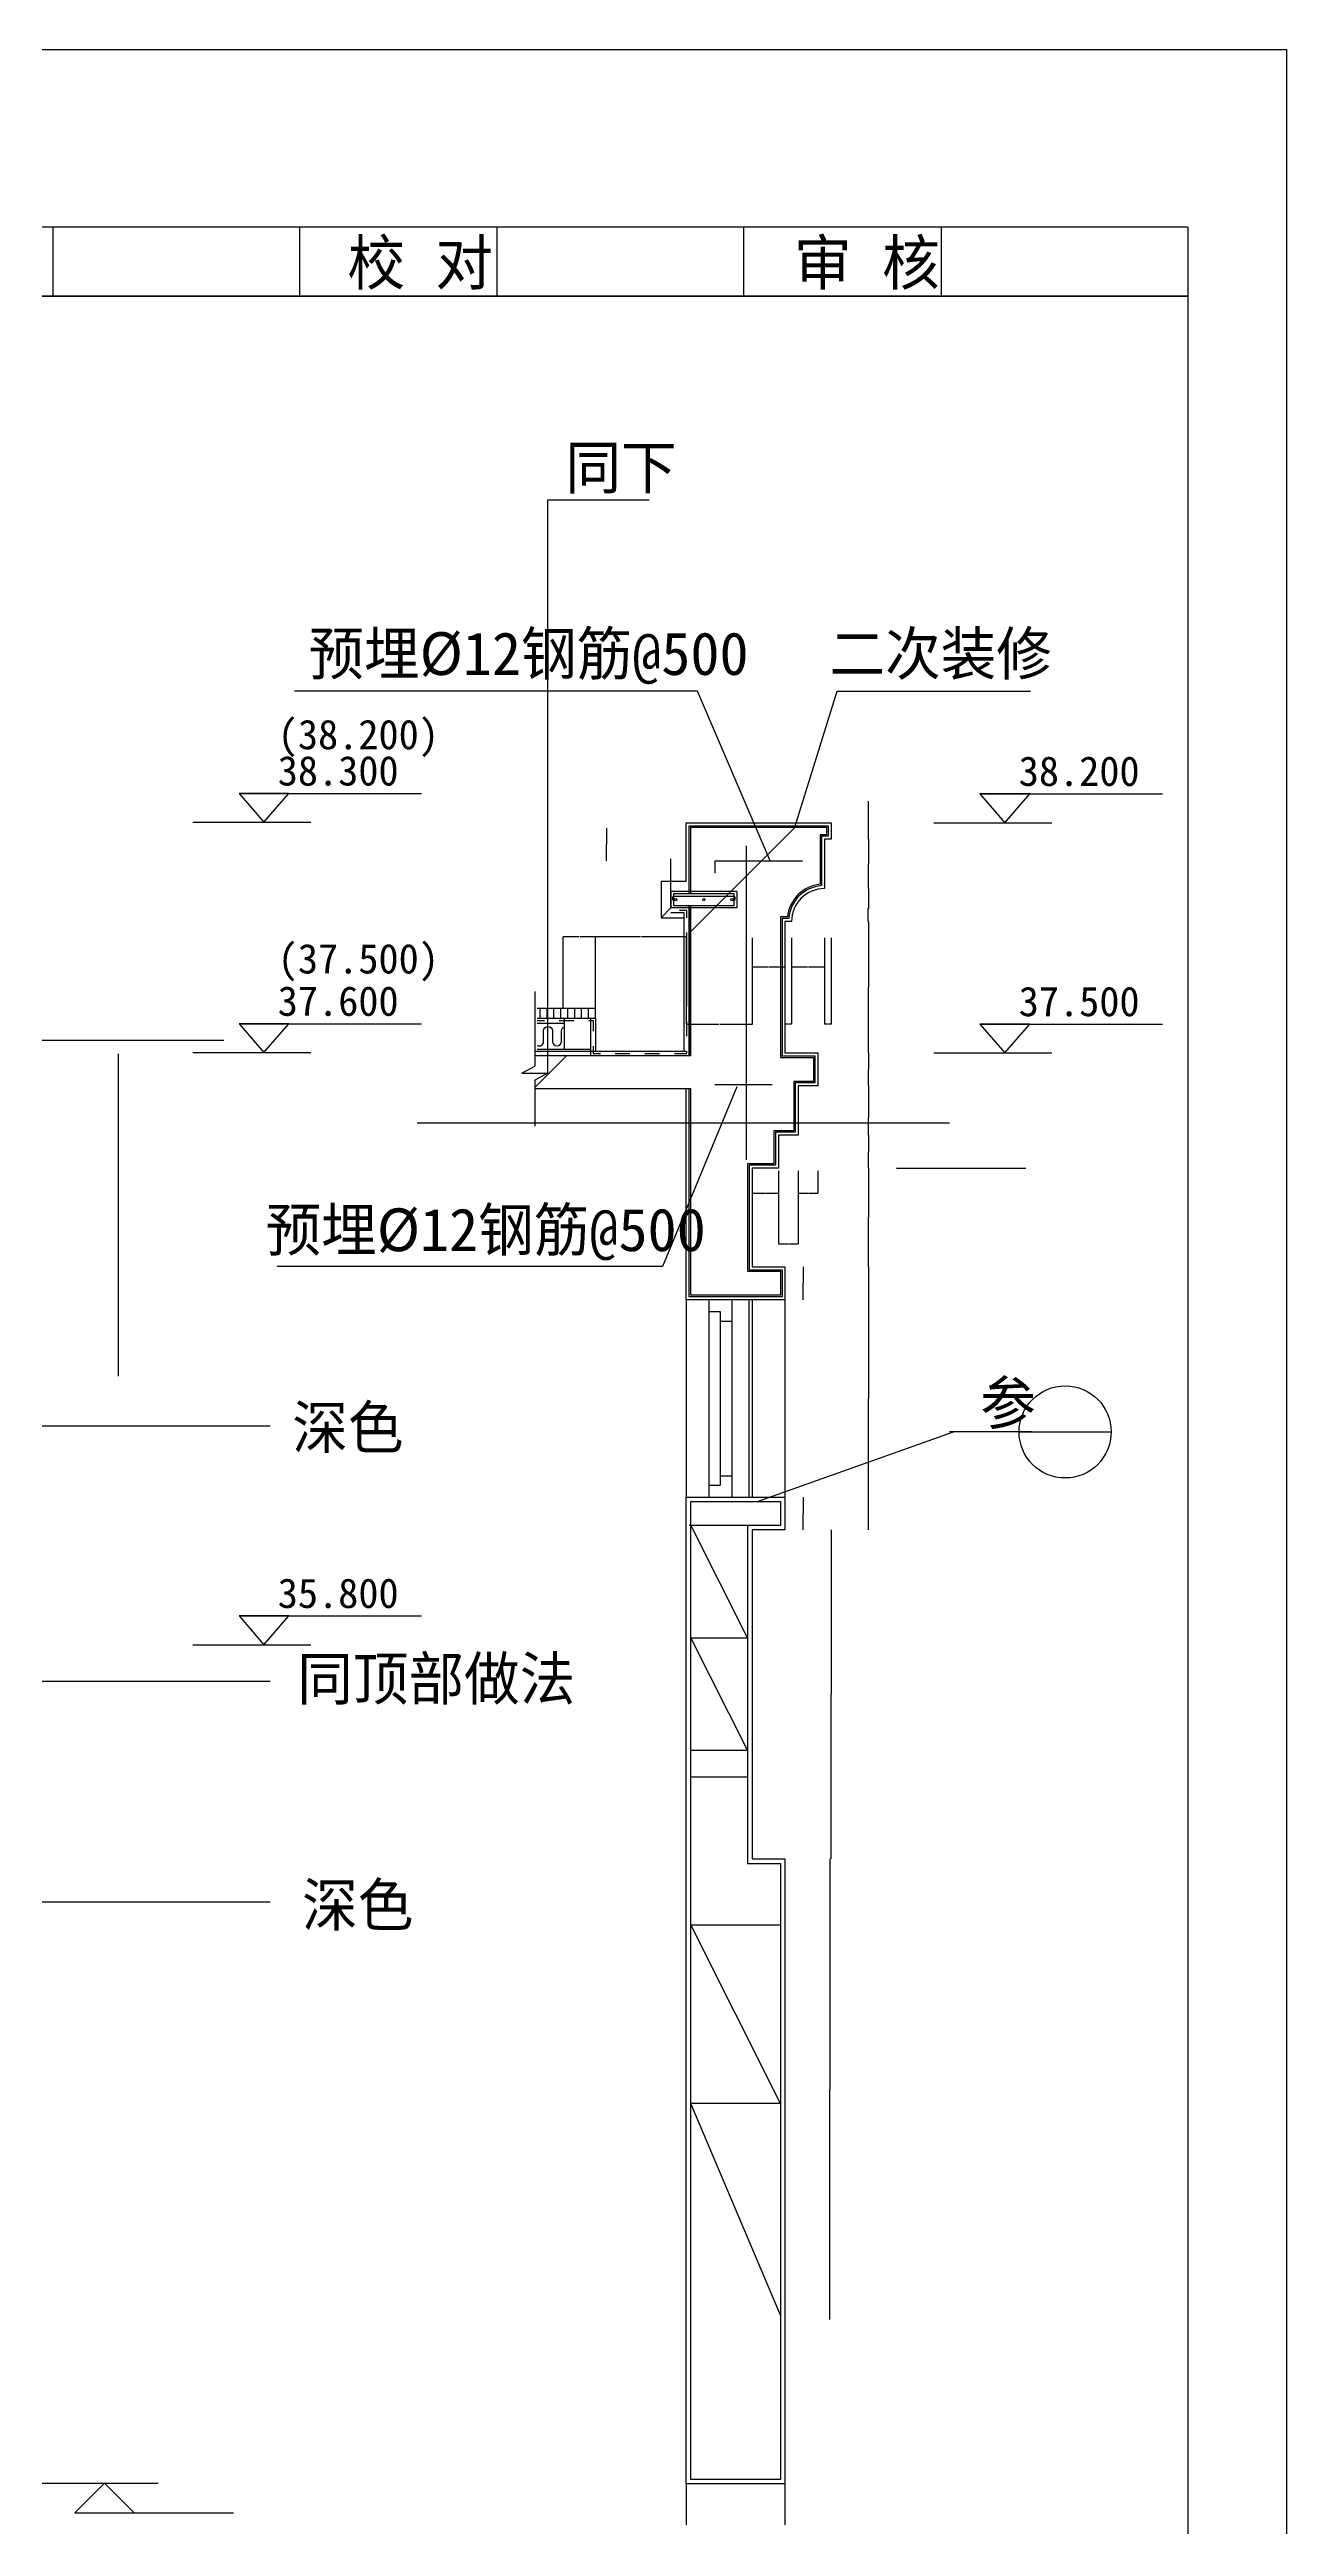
# Model space of a CAD drawing. Header units: metres. Extents: x -2 to 48064, y 0 to 84902.
# Drawn here: x 36943 to 40702, y 68168 to 75698 of the extents above; entities that cross this region are included whole.
import ezdxf

# ---------------------------------------------------------------- set-up
doc = ezdxf.new("R2010")
doc.units = ezdxf.units.M
for name, color, linetype in [('BHATCH', 15, 'Continuous'), ('DIM', 3, 'Continuous'), ('MC', 6, 'Continuous'), ('PL', 4, 'Continuous'), ('PUB_DIM', 3, 'Continuous'), ('PUB_HATCH', 7, 'Continuous'), ('PUB_WALL', 255, 'Continuous'), ('S_SURFACE', 43, 'Continuous'), ('SURFACE', 43, 'Continuous'), ('TK', 143, 'Continuous'), ('WALL', 2, 'Continuous'), ('ZX', 1, 'Continuous')]:
    doc.layers.add(name, color=color, linetype=linetype)
doc.dimstyles.get("Standard").update_dxf_attribs({"dimtxt": 2.5, "dimasz": 2.5, "dimexe": 1.25, "dimexo": 0.625, "dimtad": 1, "dimcen": 2.5, "dimazin": 3, "dimtfac": 1, "dimtmove": 0, "dimatfit": 3})
pattern_1 = [(45, (0, 0), (-898.026, 898.026), [])]

# ---------------------------------------------------------------- blocks, each defined once
blk = doc.blocks.new('BG')
at = {"layer": 'DIM'}
blk.add_line((-252, 292.48), (1596, 292.48), dxfattribs=at)
blk.add_lwpolyline([(252, 292.48), (-252, 292.48), (0, 0)], close=True, dxfattribs=at)
blk = doc.blocks.new('_INDEX')
blk.add_line((-0.5, 0), (0.5, 0))
blk.add_circle((0, 0), 0.5)
blk = doc.blocks.new('*D1')
for p, q in [((39431.43, 73413.25), (39431.18, 73413.25)), ((39431.68, 73347.6), (39431.68, 73413.25)), ((39431.68, 73297.6), (39431.68, 73413.25)), ((39431.68, 73413.25), (39431.68, 73413.25)), ((39431.93, 73413.25), (39432.18, 73413.25))]:
    blk.add_line(p, q)
at = {"layer": 'Defpoints'}
for p in [(39431.68, 73413.25), (39431.68, 73347.6), (39431.68, 73297.6)]:
    blk.add_point(p, dxfattribs=at)
at = {"layer": 'DIM', "insert": (39431.68, 73414.375), "char_height": 1, "attachment_point": 5}
blk.add_mtext('0', dxfattribs=at)
blk = doc.blocks.new('*D2')
for p, q in [((39431.68, 73297.6), (39431.68, 73222.6)), ((39431.43, 73222.6), (39431.18, 73222.6)), ((39431.68, 73222.6), (39432.03, 73222.6)), ((39432.03, 73147.6), (39432.03, 73222.6)), ((39432.28, 73222.6), (39432.53, 73222.6))]:
    blk.add_line(p, q)
at = {"layer": 'Defpoints'}
for p in [(39431.68, 73297.6), (39431.68, 73222.6), (39432.03, 73147.6)]:
    blk.add_point(p, dxfattribs=at)
at = {"layer": 'DIM', "insert": (39431.855, 73223.725), "char_height": 1, "attachment_point": 5}
blk.add_mtext('0,35', dxfattribs=at)
blk = doc.blocks.new('*D3')
for p, q in [((39432.03, 73147.6), (39432.03, 73087.46)), ((39431.1, 73087.46), (39430.85, 73087.46)), ((39431.35, 73047.6), (39431.35, 73087.46)), ((39432.03, 73087.46), (39431.35, 73087.46)), ((39432.28, 73087.46), (39432.53, 73087.46))]:
    blk.add_line(p, q)
at = {"layer": 'Defpoints'}
for p in [(39432.03, 73147.6), (39431.35, 73047.6), (39432.03, 73087.46)]:
    blk.add_point(p, dxfattribs=at)
at = {"layer": 'DIM', "insert": (39431.69, 73086.335), "char_height": 1, "attachment_point": 5}
blk.add_mtext('0,68', dxfattribs=at)
blk = doc.blocks.new('*D4')
for p, q in [((39431.68, 73047.6), (39431.68, 72847.6)), ((39431.43, 72847.6), (39431.18, 72847.6)), ((39431.68, 72647.6), (39431.68, 72847.6)), ((39431.68, 72847.6), (39431.68, 72847.6)), ((39431.93, 72847.6), (39432.18, 72847.6))]:
    blk.add_line(p, q)
at = {"layer": 'Defpoints'}
for p in [(39431.68, 73047.6), (39431.68, 72847.6), (39431.68, 72647.6)]:
    blk.add_point(p, dxfattribs=at)
at = {"layer": 'DIM', "insert": (39431.68, 72848.725), "char_height": 1, "attachment_point": 5}
blk.add_mtext('0', dxfattribs=at)
blk = doc.blocks.new('*D5')
for p, q in [((39431.43, 72597.6), (39431.18, 72597.6)), ((39431.68, 72647.6), (39431.68, 72597.6)), ((39431.68, 72547.6), (39431.68, 72597.6)), ((39431.68, 72597.6), (39431.68, 72597.6)), ((39431.93, 72597.6), (39432.18, 72597.6))]:
    blk.add_line(p, q)
at = {"layer": 'Defpoints'}
for p in [(39431.68, 72647.6), (39431.68, 72597.6), (39431.68, 72547.6)]:
    blk.add_point(p, dxfattribs=at)
at = {"layer": 'DIM', "insert": (39431.68, 72598.725), "char_height": 1, "attachment_point": 5}
blk.add_mtext('0', dxfattribs=at)
blk = doc.blocks.new('*D6')
for p, q in [((39431.68, 72547.6), (39431.68, 72450.14)), ((39431.43, 72450.14), (39431.18, 72450.14)), ((39431.68, 72397.6), (39431.68, 72450.14)), ((39431.68, 72450.14), (39431.68, 72450.14)), ((39431.93, 72450.14), (39432.18, 72450.14))]:
    blk.add_line(p, q)
at = {"layer": 'Defpoints'}
for p in [(39431.68, 72547.6), (39431.68, 72450.14), (39431.68, 72397.6)]:
    blk.add_point(p, dxfattribs=at)
at = {"layer": 'DIM', "insert": (39431.68, 72451.265), "char_height": 1, "attachment_point": 5}
blk.add_mtext('0', dxfattribs=at)
blk = doc.blocks.new('*D7')
for p, q in [((39431.68, 72397.6), (39431.68, 72347.6)), ((39431.43, 72347.6), (39431.18, 72347.6)), ((39431.68, 72297.6), (39431.68, 72347.6)), ((39431.68, 72347.6), (39431.68, 72347.6)), ((39431.93, 72347.6), (39432.18, 72347.6))]:
    blk.add_line(p, q)
at = {"layer": 'Defpoints'}
for p in [(39431.68, 72397.6), (39431.68, 72347.6), (39431.68, 72297.6)]:
    blk.add_point(p, dxfattribs=at)
at = {"layer": 'DIM', "insert": (39431.68, 72348.725), "char_height": 1, "attachment_point": 5}
blk.add_mtext('0', dxfattribs=at)
blk = doc.blocks.new('*D8')
for p, q in [((39298.12, 72997.68), (39298.12, 72735.3)), ((39318.12, 72997.68), (39318.12, 72735.3)), ((39307.12, 72735.3), (39297.87, 72735.3)), ((39318.37, 72735.3), (39309.12, 72735.3))]:
    blk.add_line(p, q)
at = {"layer": 'Defpoints'}
for p in [(39298.12, 72997.68), (39318.12, 72997.68), (39318.12, 72735.3)]:
    blk.add_point(p, dxfattribs=at)
at = {"layer": 'DIM', "insert": (39308.12, 72735.3), "char_height": 1, "attachment_point": 5}
blk.add_mtext('20', dxfattribs=at)
blk = doc.blocks.new('*D9')
for p, q in [((39198.12, 72997.68), (39198.12, 72908.89)), ((39298.12, 72997.68), (39298.12, 72908.89)), ((39246.62, 72908.89), (39197.87, 72908.89)), ((39298.37, 72908.89), (39249.62, 72908.89))]:
    blk.add_line(p, q)
at = {"layer": 'Defpoints'}
for p in [(39198.12, 72997.68), (39298.12, 72997.68), (39298.12, 72908.89)]:
    blk.add_point(p, dxfattribs=at)
at = {"layer": 'DIM', "insert": (39248.12, 72908.89), "char_height": 1, "attachment_point": 5}
blk.add_mtext('100', dxfattribs=at)
blk = doc.blocks.new('*D10')
for p, q in [((39178.12, 72997.68), (39178.12, 72735.3)), ((39198.12, 72997.68), (39198.12, 72735.3)), ((39187.12, 72735.3), (39177.87, 72735.3)), ((39198.37, 72735.3), (39189.12, 72735.3))]:
    blk.add_line(p, q)
at = {"layer": 'Defpoints'}
for p in [(39178.12, 72997.68), (39198.12, 72997.68), (39198.12, 72735.3)]:
    blk.add_point(p, dxfattribs=at)
at = {"layer": 'DIM', "insert": (39188.12, 72735.3), "char_height": 1, "attachment_point": 5}
blk.add_mtext('20', dxfattribs=at)
blk = doc.blocks.new('*D11')
for p, q in [((39078.12, 72997.68), (39078.12, 72908.89)), ((39178.12, 72997.68), (39178.12, 72908.89)), ((39126.62, 72908.89), (39077.87, 72908.89)), ((39178.37, 72908.89), (39129.62, 72908.89))]:
    blk.add_line(p, q)
at = {"layer": 'Defpoints'}
for p in [(39078.12, 72997.68), (39178.12, 72997.68), (39178.12, 72908.89)]:
    blk.add_point(p, dxfattribs=at)
at = {"layer": 'DIM', "insert": (39128.12, 72908.89), "char_height": 1, "attachment_point": 5}
blk.add_mtext('100', dxfattribs=at)
blk = doc.blocks.new('*D12')
for p, q in [((38878.12, 73001.44), (38878.12, 72734.22)), ((39078.12, 72997.68), (39078.12, 72734.22)), ((38976.62, 72734.22), (38877.87, 72734.22)), ((39078.37, 72734.22), (38979.62, 72734.22))]:
    blk.add_line(p, q)
at = {"layer": 'Defpoints'}
for p in [(38878.12, 73001.44), (39078.12, 72997.68), (39078.12, 72734.22)]:
    blk.add_point(p, dxfattribs=at)
at = {"layer": 'DIM', "insert": (38978.12, 72734.22), "char_height": 1, "attachment_point": 5}
blk.add_mtext('200', dxfattribs=at)
blk = doc.blocks.new('*D13')
for p, q in [((39078.12, 72289.52), (39078.12, 72221.08)), ((39158.12, 72289.52), (39158.12, 72221.08)), ((39078.37, 72221.08), (39117.12, 72221.08)), ((39119.12, 72221.08), (39157.87, 72221.08))]:
    blk.add_line(p, q)
at = {"layer": 'Defpoints'}
for p in [(39078.12, 72289.52), (39158.12, 72289.52), (39078.12, 72221.08)]:
    blk.add_point(p, dxfattribs=at)
at = {"layer": 'DIM', "insert": (39118.12, 72221.08), "char_height": 1, "attachment_point": 5}
blk.add_mtext('80', dxfattribs=at)
blk = doc.blocks.new('*D14')
for p, q in [((39158.12, 72289.52), (39158.12, 72067.7)), ((39218.12, 72289.52), (39218.12, 72067.7)), ((39158.37, 72067.7), (39187.12, 72067.7)), ((39189.12, 72067.7), (39217.87, 72067.7))]:
    blk.add_line(p, q)
at = {"layer": 'Defpoints'}
for p in [(39158.12, 72289.52), (39218.12, 72289.52), (39158.12, 72067.7)]:
    blk.add_point(p, dxfattribs=at)
at = {"layer": 'DIM', "insert": (39188.12, 72067.7), "char_height": 1, "attachment_point": 5}
blk.add_mtext('60', dxfattribs=at)
blk = doc.blocks.new('*D15')
for p, q in [((39218.12, 72289.52), (39218.12, 72221.08)), ((39278.12, 72289.52), (39278.12, 72221.08)), ((39218.37, 72221.08), (39247.12, 72221.08)), ((39249.12, 72221.08), (39277.87, 72221.08))]:
    blk.add_line(p, q)
at = {"layer": 'Defpoints'}
for p in [(39218.12, 72289.52), (39278.12, 72289.52), (39218.12, 72221.08)]:
    blk.add_point(p, dxfattribs=at)
at = {"layer": 'DIM', "insert": (39248.12, 72221.08), "char_height": 1, "attachment_point": 5}
blk.add_mtext('60', dxfattribs=at)
blk = doc.blocks.new('*D16')
for p, q in [((39431.68, 72297.6), (39431.68, 72147.6)), ((39431.43, 72147.6), (39431.18, 72147.6)), ((39431.68, 71997.6), (39431.68, 72147.6)), ((39431.68, 72147.6), (39431.68, 72147.6)), ((39431.93, 72147.6), (39432.18, 72147.6))]:
    blk.add_line(p, q)
at = {"layer": 'Defpoints'}
for p in [(39431.68, 72297.6), (39431.68, 72147.6), (39431.68, 71997.6)]:
    blk.add_point(p, dxfattribs=at)
at = {"layer": 'DIM', "insert": (39431.68, 72148.725), "char_height": 1, "attachment_point": 5}
blk.add_mtext('0', dxfattribs=at)
blk = doc.blocks.new('*D17')
for p, q in [((39233.23, 71997.6), (39233.23, 71947.6)), ((39232.98, 71947.6), (39232.73, 71947.6)), ((39233.23, 71897.6), (39233.23, 71947.6)), ((39233.23, 71947.6), (39233.23, 71947.6)), ((39233.48, 71947.6), (39233.73, 71947.6))]:
    blk.add_line(p, q)
at = {"layer": 'Defpoints'}
for p in [(39233.23, 71997.6), (39233.23, 71947.6), (39233.23, 71897.6)]:
    blk.add_point(p, dxfattribs=at)
at = {"layer": 'DIM', "insert": (39233.23, 71948.725), "char_height": 1, "attachment_point": 5}
blk.add_mtext('0', dxfattribs=at)
blk = doc.blocks.new('*D18')
for p, q in [((39431.68, 71997.6), (39431.68, 71597.6)), ((39431.43, 71597.6), (39431.18, 71597.6)), ((39431.68, 71197.6), (39431.68, 71597.6)), ((39431.68, 71597.6), (39431.68, 71597.6)), ((39431.93, 71597.6), (39432.18, 71597.6))]:
    blk.add_line(p, q)
at = {"layer": 'Defpoints'}
for p in [(39431.68, 71997.6), (39431.68, 71597.6), (39431.68, 71197.6)]:
    blk.add_point(p, dxfattribs=at)
at = {"layer": 'DIM', "insert": (39431.68, 71598.725), "char_height": 1, "attachment_point": 5}
blk.add_mtext('0', dxfattribs=at)
blk = doc.blocks.new('*D19')
for p, q in [((39232.98, 71247.6), (39232.73, 71247.6)), ((39233.23, 71297.6), (39233.23, 71247.6)), ((39233.23, 71197.6), (39233.23, 71247.6)), ((39233.23, 71247.6), (39233.23, 71247.6)), ((39233.48, 71247.6), (39233.73, 71247.6))]:
    blk.add_line(p, q)
at = {"layer": 'Defpoints'}
for p in [(39233.23, 71297.6), (39233.23, 71247.6), (39233.23, 71197.6)]:
    blk.add_point(p, dxfattribs=at)
at = {"layer": 'DIM', "insert": (39233.23, 71248.725), "char_height": 1, "attachment_point": 5}
blk.add_mtext('0', dxfattribs=at)
blk = doc.blocks.new('*D20')
for p, q in [((39318.12, 71197.6), (39318.12, 70697.6)), ((39317.87, 70697.6), (39317.62, 70697.6)), ((39318.12, 70197.6), (39318.12, 70697.6)), ((39318.12, 70697.6), (39318.12, 70697.6)), ((39318.37, 70697.6), (39318.62, 70697.6))]:
    blk.add_line(p, q)
at = {"layer": 'Defpoints'}
for p in [(39318.12, 71197.6), (39318.12, 70697.6), (39318.12, 70197.6)]:
    blk.add_point(p, dxfattribs=at)
at = {"layer": 'DIM', "insert": (39318.12, 70698.725), "char_height": 1, "attachment_point": 5}
blk.add_mtext('0', dxfattribs=at)
blk = doc.blocks.new('*D32')
for p, q in [((39314.56, 70197.6), (39314.56, 69497.6)), ((39314.31, 69497.6), (39314.06, 69497.6)), ((39314.56, 68797.6), (39314.56, 69497.6)), ((39314.56, 69497.6), (39314.56, 69497.6)), ((39314.81, 69497.6), (39315.06, 69497.6))]:
    blk.add_line(p, q)
at = {"layer": 'Defpoints'}
for p in [(39314.56, 70197.6), (39314.56, 69497.6), (39314.56, 68797.6)]:
    blk.add_point(p, dxfattribs=at)
at = {"layer": 'DIM', "insert": (39314.56, 69498.725), "char_height": 1, "attachment_point": 5}
blk.add_mtext('0', dxfattribs=at)
blk = doc.blocks.new('*D160')
for p, q in [((38635.26, 73281.27), (38635.01, 73281.27)), ((38635.51, 73331.04), (38635.51, 73281.27)), ((38635.51, 73231.51), (38635.51, 73281.27)), ((38635.51, 73281.27), (38635.51, 73281.27)), ((38635.76, 73281.27), (38636.01, 73281.27))]:
    blk.add_line(p, q)
at = {"layer": 'Defpoints'}
for p in [(38635.51, 73331.04), (38635.51, 73281.27), (38635.51, 73231.51)]:
    blk.add_point(p, dxfattribs=at)
at = {"layer": 'DIM', "insert": (38635.51, 73282.395), "char_height": 1, "attachment_point": 5}
blk.add_mtext('0', dxfattribs=at)
blk = doc.blocks.new('*D180')
for p, q in [((38831.2, 73238.17), (38830.95, 73238.17)), ((38831.45, 73138.6), (38831.45, 73238.17)), ((38831.45, 73088.6), (38831.45, 73238.17)), ((38831.45, 73238.17), (38831.45, 73238.17)), ((38831.7, 73238.17), (38831.95, 73238.17))]:
    blk.add_line(p, q)
at = {"layer": 'Defpoints'}
for p in [(38831.45, 73238.17), (38831.45, 73138.6), (38831.45, 73088.6)]:
    blk.add_point(p, dxfattribs=at)
at = {"layer": 'PUB_DIM', "insert": (38831.45, 73239.295), "char_height": 1, "attachment_point": 5}
blk.add_mtext('50', dxfattribs=at)
blk = doc.blocks.new('*D181')
for p, q in [((38739.37, 73000.57), (38601.87, 73000.57)), ((38602.12, 72788.49), (38602.12, 73000.57)), ((38879.87, 73000.57), (38742.37, 73000.57)), ((38879.62, 72788.49), (38879.62, 73000.57))]:
    blk.add_line(p, q)
at = {"layer": 'Defpoints'}
for p in [(38879.62, 73000.57), (38602.12, 72788.49), (38879.62, 72788.49)]:
    blk.add_point(p, dxfattribs=at)
at = {"layer": 'PUB_DIM', "insert": (38740.87, 73000.57), "char_height": 1, "attachment_point": 5}
blk.add_mtext('300', dxfattribs=at)
blk = doc.blocks.new('*D182')
for p, q in [((38551.47, 73000.57), (38503.57, 73000.57)), ((38503.82, 72783.6), (38503.82, 73000.57)), ((38602.37, 73000.57), (38554.47, 73000.57)), ((38602.12, 72783.6), (38602.12, 73000.57))]:
    blk.add_line(p, q)
at = {"layer": 'Defpoints'}
for p in [(38602.12, 73000.57), (38503.82, 72783.6), (38602.12, 72783.6)]:
    blk.add_point(p, dxfattribs=at)
at = {"layer": 'PUB_DIM', "insert": (38552.97, 73000.57), "char_height": 1, "attachment_point": 5}
blk.add_mtext('200', dxfattribs=at)

msp = doc.modelspace()

# ---------------------------------------------------------------- hatches: boundary and pattern name
at = {"layer": 'WALL'}
h = msp.add_hatch(dxfattribs=at)
h.set_pattern_fill('AN31C', scale=400)
h.set_pattern_definition(pattern_1)
h.paths.add_polyline_path([(38891.62, 73334.1), (38891.62, 72638.6), (38417.7, 72638.6), (38417.7, 72607.38), (38378.23, 72586.28), (38457.17, 72586.28), (38417.7, 72565.17), (38417.7, 72538.6), (38891.62, 72538.6), (38891.62, 71984.1), (39064.62, 71984.1), (39064.62, 72311.1), (39144.62, 72311.1), (39144.62, 72411.1), (39204.62, 72411.1), (39204.62, 72561.1), (39264.62, 72561.1), (39264.62, 72634.1), (39164.62, 72634.1), (39164.62, 73061.1), (39185.42, 73061.1, -0.35), (39284.62, 73160.3), (39284.62, 73311.1), (39304.62, 73311.1), (39304.62, 73334.1)])
h = msp.add_hatch(dxfattribs=at)
h.set_pattern_fill('AN31C', scale=400)
h.set_pattern_definition(pattern_1)
h.paths.add_polyline_path([(38891.62, 69997.6), (39164.62, 69997.6), (39164.62, 70184.1), (39064.62, 70184.1), (39064.62, 70447.6), (38891.62, 70447.6)])

# ---------------------------------------------------------------- linework, layer by layer
for p, q in [((38878.12, 73168.6), (38801.45, 73168.6)), ((38801.45, 73168.6), (38801.45, 73058.6)), ((38801.45, 73058.6), (38831.45, 73088.6)), ((38801.45, 73058.6), (38872.12, 73058.6)), ((38887.12, 73088.6), (38887.12, 72638.6)), ((38507.12, 72753.6), (38507.12, 72658.6)), ((38587.12, 72753.6), (38587.12, 72638.6))]:
    msp.add_line(p, q)
at = {"layer": 'BHATCH'}
for p, q in [((38891.62, 71211.1), (39064.62, 70869.1)), ((39064.62, 70869.1), (38891.62, 70869.1)), ((38891.62, 70869.1), (39064.62, 70527.1)), ((39064.62, 70527.1), (38891.62, 70527.1)), ((39164.62, 69454.1), (38891.62, 69997.6)), ((39164.62, 69454.1), (38891.62, 69454.1)), ((39164.62, 68811.1), (38891.62, 69454.1))]:
    msp.add_line(p, q, dxfattribs=at)
at = {"layer": 'DIM'}
for p, q in [((37377.94, 73348.78), (37736.66, 73348.78)), ((39630.12, 73347.6), (39988.83, 73347.6)), ((37377.94, 72648.78), (37736.66, 72648.78)), ((39630.12, 72647.6), (39988.83, 72647.6)), ((39516.56, 72297.6), (39909.94, 72297.6)), ((37377.94, 70848.78), (37736.66, 70848.78))]:
    msp.add_line(p, q, dxfattribs=at)
msp.add_lwpolyline([(39278.12, 72547.6), (39278.12, 72547.6)], dxfattribs=at)
at = {"layer": 'MC'}
for p, q in [((38457.17, 72586.28), (38457.17, 74328.95)), ((38457.17, 74328.95), (38765.16, 74328.95)), ((38878.12, 71897.6), (38878.12, 71297.6)), ((38946.29, 71897.6), (38946.29, 71297.6)), ((38946.29, 71861.56), (38981.45, 71861.56)), ((38981.45, 71861.56), (38981.45, 71333.64)), ((38981.45, 71832.82), (39016.6, 71832.82)), ((39016.6, 71897.6), (39016.6, 71297.6)), ((39068.66, 71897.6), (39068.66, 71297.6)), ((39078.12, 71897.6), (39078.12, 71297.6)), ((39178.12, 71897.6), (39178.12, 71297.6)), ((38946.29, 71333.64), (38981.45, 71333.64)), ((38981.45, 71362.38), (39016.6, 71362.38))]:
    msp.add_line(p, q, dxfattribs=at)
at = {"layer": 'PL'}
msp.add_lwpolyline([(39026.45, 73112.06), (39026.45, 73121.16, 0.41), (39024.45, 73123.16), (38838.45, 73123.16, 0.41), (38836.45, 73121.16), (38836.45, 73112.06)], format="xyb", dxfattribs=at)
for points in [[(38849.65, 73113.6, -1), (38842.65, 73113.6, -1)], [(38934.95, 73113.6, -1), (38927.95, 73113.6, -1)], [(39020.26, 73113.6, -1), (39013.26, 73113.6, -1)]]:
    msp.add_lwpolyline(points, format="xyb", close=True, dxfattribs=at)
at = {"layer": 'PUB_DIM'}
for p, q in [((39095.07, 71284.1), (39689.88, 71495.72)), ((39928.43, 71495.72), (39678.34, 71495.72)), ((36880.3, 68299.89), (37272.87, 68299.89)), ((37109.64, 68299.89), (37019.64, 68209.89)), ((37199.64, 68209.89), (37109.64, 68299.89)), ((37019.64, 68209.89), (37199.64, 68209.89)), ((37109.64, 68209.89), (37502.21, 68209.89))]:
    msp.add_line(p, q, dxfattribs=at)
at = {"layer": 'PUB_HATCH'}
for p, q in [((38433.9, 72753.6), (38433.9, 72783.6)), ((38454.93, 72753.6), (38454.93, 72783.6)), ((38475.95, 72753.6), (38475.95, 72783.6)), ((38496.98, 72753.6), (38496.98, 72783.6)), ((38518.01, 72753.6), (38518.01, 72783.6)), ((38539.04, 72753.6), (38539.04, 72783.6)), ((38560.06, 72753.6), (38560.06, 72783.6)), ((38581.09, 72753.6), (38581.09, 72783.6)), ((38602.12, 72753.6), (38602.12, 72783.6))]:
    msp.add_line(p, q, dxfattribs=at)
at = {"layer": 'PUB_WALL'}
msp.add_lwpolyline([(39023.95, 73096.1), (39023.95, 73131.1), (38838.95, 73131.1), (38838.95, 73096.1)], close=True, dxfattribs=at)
at = {"layer": 'S_SURFACE'}
for p, q in [((38424.83, 72738.6), (38507.12, 72738.6)), ((38587.12, 72658.6), (38424.83, 72658.6))]:
    msp.add_line(p, q, dxfattribs=at)
msp.add_lwpolyline([(38424.83, 72670.38, 0.55), (38444.4, 72682.6), (38444.4, 72714.6, -1), (38471.6, 72714.6), (38471.6, 72682.6, 1), (38498.8, 72682.6), (38498.8, 72714.6, -0.3), (38507.12, 72727.14)], format="xyb", dxfattribs=at)
at = {"layer": 'SURFACE'}
msp.add_line((38424.83, 72783.6), (38602.12, 72783.6), dxfattribs=at)
for points in [[(38424.83, 72753.6), (38602.12, 72753.6), (38602.12, 72653.6), (38872.12, 72653.6), (38872.12, 73073.6), (38831.45, 73073.6)], [(38879.62, 73058.49), (38879.62, 73081.1), (38857.23, 73081.1)], [(38879.62, 72968.49), (38879.62, 73013.49)], [(38879.62, 72878.49), (38879.62, 72923.49)], [(38879.62, 72788.49), (38879.62, 72833.49)], [(38424.83, 72746.1), (38447, 72746.1)], [(38492, 72746.1), (38537, 72746.1)], [(38582, 72746.1), (38594.62, 72746.1), (38594.62, 72713.72)], [(38879.62, 72698.49), (38879.62, 72743.49)], [(38594.62, 72668.72), (38594.62, 72646.1), (38617, 72646.1)], [(38662, 72646.1), (38707, 72646.1)], [(38752, 72646.1), (38797, 72646.1)], [(38842, 72646.1), (38879.62, 72646.1), (38879.62, 72653.49)]]:
    msp.add_lwpolyline(points, dxfattribs=at)
at = {"layer": 'TK'}
for p, q in [((40402.31, 75157.9), (36352.31, 75157.9)), ((36952.31, 75157.9), (36952.31, 74947.9)), ((37702.31, 75157.9), (37702.31, 74947.9)), ((38302.31, 75157.9), (38302.31, 74947.9)), ((39052.31, 75157.9), (39052.31, 74947.9)), ((39652.31, 75157.9), (39652.31, 74947.9)), ((40402.31, 75157.9), (40402.31, 74947.9)), ((40402.31, 74947.9), (32092.31, 74947.9)), ((38911.93, 73746.99), (37687.44, 73746.99)), ((39133.4, 73231.51), (38911.93, 73746.99)), ((39207.63, 73334.1), (39336.42, 73746.99)), ((39336.42, 73746.99), (39924.18, 73746.99)), ((39031.34, 72544.5), (38805.73, 71998.26)), ((38805.73, 71998.26), (37634.29, 71998.26)), ((35539.97, 71514.31), (37613.82, 71514.31)), ((36671.91, 70738.27), (37613.82, 70738.27)), ((35862.2, 70066.87), (37613.82, 70066.87))]:
    msp.add_line(p, q, dxfattribs=at)
for points in [[(31792.31, 75697.9), (40702.31, 75697.9), (40702.31, 63097.9), (31792.31, 63097.9)], [(32092.31, 74947.9), (40402.31, 74947.9), (40402.31, 63397.9), (32092.31, 63397.9)]]:
    msp.add_lwpolyline(points, close=True, dxfattribs=at)
for points in [[(40402.31, 74947.9), (40402.31, 63397.9), (32092.31, 63397.9), (32092.31, 74947.9), (40402.31, 74947.9)], [(39061.52, 72322.68), (39061.52, 73277.58)], [(39231.44, 73231.15), (38965.31, 73231.15), (38965.31, 73194.22)], [(38965.31, 72552.2), (39139.03, 72552.2)]]:
    msp.add_lwpolyline(points, dxfattribs=at)
at = {"layer": 'WALL'}
for p, q in [((39031.45, 73138.6), (38831.45, 73138.6)), ((38831.45, 73138.6), (38831.45, 73088.6)), ((39031.45, 73138.6), (39031.45, 73088.6)), ((39031.45, 73088.6), (38831.45, 73088.6)), ((38417.7, 72834.69), (38417.7, 72607.38)), ((38378.23, 72586.28), (38417.7, 72607.38)), ((38378.23, 72586.28), (38457.17, 72586.28)), ((38417.7, 72652.99), (38878.12, 72652.99)), ((38457.17, 72586.28), (38417.7, 72565.17)), ((38417.7, 72565.17), (38417.7, 72425.23)), ((38878.12, 68297.6), (38878.12, 68173.07)), ((39178.12, 68297.6), (39178.12, 68173.07))]:
    msp.add_line(p, q, dxfattribs=at)
for points in [[(38878.12, 73168.6), (38878.12, 73347.6), (39318.12, 73347.6), (39318.12, 73297.6), (39298.12, 73297.6), (39298.12, 73147.6, 0.41), (39198.12, 73047.6), (39178.12, 73047.6), (39178.12, 72647.6), (39278.12, 72647.6), (39278.12, 72547.6), (39218.12, 72547.6), (39218.12, 72397.6), (39158.12, 72397.6), (39158.12, 72297.6), (39078.12, 72297.6), (39078.12, 71997.6), (39178.12, 71997.6), (39178.12, 71897.6), (38878.12, 71897.6), (38878.12, 72538.6)], [(38887.12, 73131.1), (38887.12, 73338.6), (39309.12, 73338.6), (39309.12, 73306.6), (39289.12, 73306.6), (39289.12, 73156.23, 0.37), (39189.49, 73056.6), (39169.12, 73056.6), (39169.12, 72638.6), (39269.12, 72638.6), (39269.12, 72556.6), (39209.12, 72556.6), (39209.12, 72406.6), (39149.12, 72406.6), (39149.12, 72306.6), (39069.12, 72306.6), (39069.12, 71988.6), (39169.12, 71988.6), (39169.12, 71906.6), (38887.12, 71906.6), (38887.12, 72538.6)], [(38891.62, 73131.1), (38891.62, 73334.1), (39304.62, 73334.1), (39304.62, 73311.1), (39284.62, 73311.1), (39284.62, 73160.3, 0.35), (39185.42, 73061.1), (39164.62, 73061.1), (39164.62, 72634.1), (39264.62, 72634.1), (39264.62, 72561.1), (39204.62, 72561.1), (39204.62, 72411.1), (39144.62, 72411.1), (39144.62, 72311.1), (39064.62, 72311.1), (39064.62, 71984.1)], [(38891.62, 73131.1), (38891.62, 73334.1), (39304.62, 73334.1), (39304.62, 73311.1), (39284.62, 73311.1), (39284.62, 73160.3, 0.35), (39185.42, 73061.1), (39164.62, 73061.1), (39164.62, 72634.1), (39264.62, 72634.1), (39264.62, 72561.1), (39204.62, 72561.1), (39204.62, 72411.1), (39144.62, 72411.1), (39144.62, 72311.1), (39064.62, 72311.1), (39064.62, 71984.1)]]:
    msp.add_lwpolyline(points, format="xyb", dxfattribs=at)
for points in [[(38887.12, 72638.6), (38887.12, 73096.1)], [(38891.62, 72638.6), (38891.62, 73096.1)], [(38891.62, 72638.6), (38891.62, 73096.1)], [(38891.62, 72638.6), (38417.7, 72638.6)], [(39169.12, 72638.6), (39164.62, 72638.6)], [(38891.62, 72538.6), (38417.7, 72538.6)], [(38891.62, 71982.67), (38891.62, 72538.6)], [(38891.62, 71984.1), (38891.62, 71984.1), (38891.62, 72538.6)], [(39064.62, 71984.1), (39164.62, 71984.1), (39164.62, 71911.1), (38891.62, 71911.1), (38891.62, 71982.67)], [(39064.62, 71984.1), (39164.62, 71984.1), (39164.62, 71911.1), (38891.62, 71911.1), (38891.62, 71984.1)], [(38878.12, 68297.6), (38878.12, 71297.6), (39178.12, 71297.6), (39178.12, 71197.6), (39078.12, 71197.6), (39078.12, 70197.6), (39178.12, 70197.6), (39178.12, 68297.6), (38878.12, 68297.6)], [(38891.62, 71211.67), (38891.62, 71284.1), (39164.62, 71284.1), (39164.62, 71211.1), (38887.12, 71211.1)], [(39064.62, 71211.1), (39064.62, 70184.1), (39164.62, 70184.1), (39164.62, 68311.1), (38891.62, 68311.1)], [(38891.62, 68311.1), (38891.62, 71211.1)], [(38891.62, 70447.6), (39064.62, 70447.6)], [(38891.62, 69997.6), (39164.62, 69997.6)]]:
    msp.add_lwpolyline(points, dxfattribs=at)
at = {"layer": 'ZX'}
for p, q in [((37472.35, 72685.16), (33872.35, 72685.16)), ((37150.85, 72645.16), (37150.85, 71665.31)), ((38060.61, 72435.72), (39678.39, 72435.72))]:
    msp.add_line(p, q, dxfattribs=at)

# ---------------------------------------------------------------- block references
at = {"layer": 'DIM', "xscale": 0.3, "yscale": 0.3, "zscale": 0.3}
for p in [(37594.23, 73348.78), (39846.4, 73347.6), (37594.23, 72648.78), (39846.4, 72647.6), (37594.23, 70848.78)]:
    msp.add_blockref('BG', p, dxfattribs=at)
at = {"layer": 'PUB_DIM', "xscale": 280, "yscale": 280, "zscale": 280}
msp.add_blockref('_INDEX', (40029.59, 71495.72), dxfattribs=at)

# ---------------------------------------------------------------- texts
at = {"layer": 'DIM'}
for s, height, p in [('同下', 130, (38510.66, 74362.72)), ('预埋%%c12钢筋@500', 130, (37729.63, 73796.77)), ('二次装修', 130, (39313.31, 73796.77)), ('(38.200)', 90, (37636.43, 73570.89)), ('38.300', 90, (37636.43, 73460.6)), ('38.200', 90, (39888.6, 73459.43)), ('(37.500)', 90, (37636.43, 72889.27)), ('37.600', 90, (37636.43, 72760.6)), ('37.500', 90, (39888.6, 72759.43)), ('预埋%%c12钢筋@500', 130, (37599.47, 72045.33)), ('参', 130, (39771.57, 71518.88)), ('深色', 130, (37680.65, 71444.59)), ('35.800', 90, (37636.43, 70960.6)), ('同顶部做法', 130, (37695.64, 70680.93)), ('深色', 130, (37710.62, 69993.18))]:
    msp.add_text(s, height=height, dxfattribs=at).set_placement(p)
at = {"layer": 'TK'}
for s, p in [('校 对', (37847.98, 74982.77)), ('审 核', (39205.49, 74982.77))]:
    msp.add_text(s, height=135, dxfattribs=at).set_placement(p)

# ---------------------------------------------------------------- dimensions: what is measured, and where the dimension line sits
at = {"layer": 'DIM'}
for base, p1, p2, picture, middle in [((39431.68, 73413.25), (39431.68, 73347.6), (39431.68, 73297.6), '*D1', (39431.68, 73414.375)), ((38635.51, 73281.27), (38635.51, 73331.04), (38635.51, 73231.51), '*D160', (38635.51, 73282.395)), ((39431.68, 73222.6), (39431.68, 73297.6), (39432.03, 73147.6), '*D2', (39431.855, 73223.725)), ((39432.03, 73087.46), (39432.03, 73147.6), (39431.35, 73047.6), '*D3', (39431.69, 73086.335)), ((39431.68, 72847.6), (39431.68, 73047.6), (39431.68, 72647.6), '*D4', (39431.68, 72848.725)), ((39078.12, 72734.22), (39078.12, 72997.68), (38878.12, 73001.44), '*D12', (38978.12, 72734.22)), ((39178.12, 72908.89), (39178.12, 72997.68), (39078.12, 72997.68), '*D11', (39128.12, 72908.89)), ((39198.12, 72735.3), (39198.12, 72997.68), (39178.12, 72997.68), '*D10', (39188.12, 72735.3)), ((39298.12, 72908.89), (39298.12, 72997.68), (39198.12, 72997.68), '*D9', (39248.12, 72908.89)), ((39318.12, 72735.3), (39318.12, 72997.68), (39298.12, 72997.68), '*D8', (39308.12, 72735.3)), ((39431.68, 72597.6), (39431.68, 72647.6), (39431.68, 72547.6), '*D5', (39431.68, 72598.725)), ((39431.68, 72450.14), (39431.68, 72547.6), (39431.68, 72397.6), '*D6', (39431.68, 72451.265)), ((39431.68, 72347.6), (39431.68, 72397.6), (39431.68, 72297.6), '*D7', (39431.68, 72348.725)), ((39078.12, 72221.08), (39078.12, 72289.52), (39158.12, 72289.52), '*D13', (39118.12, 72221.08)), ((39158.12, 72067.7), (39158.12, 72289.52), (39218.12, 72289.52), '*D14', (39188.12, 72067.7)), ((39218.12, 72221.08), (39218.12, 72289.52), (39278.12, 72289.52), '*D15', (39248.12, 72221.08)), ((39431.68, 72147.6), (39431.68, 72297.6), (39431.68, 71997.6), '*D16', (39431.68, 72148.725)), ((39233.23, 71947.6), (39233.23, 71997.6), (39233.23, 71897.6), '*D17', (39233.23, 71948.725)), ((39431.68, 71597.6), (39431.68, 71997.6), (39431.68, 71197.6), '*D18', (39431.68, 71598.725)), ((39233.23, 71247.6), (39233.23, 71197.6), (39233.23, 71297.6), '*D19', (39233.23, 71248.725)), ((39318.12, 70697.6), (39318.12, 71197.6), (39318.12, 70197.6), '*D20', (39318.12, 70698.725)), ((39314.56, 69497.6), (39314.56, 70197.6), (39314.56, 68797.6), '*D32', (39314.56, 69498.725))]:
    dim = msp.add_linear_dim(base=base, p1=p1, p2=p2, dimstyle='Standard', dxfattribs=at)
    dim.commit()
    dim.dimension.update_dxf_attribs({"geometry": picture, "text_midpoint": middle})
at = {"layer": 'PUB_DIM'}
for base, p1, p2, text, picture, middle in [((38831.45, 73238.17), (38831.45, 73138.6), (38831.45, 73088.6), '50', '*D180', (38831.45, 73239.295)), ((38602.12, 73000.57), (38602.12, 72783.6), (38503.82, 72783.6), '200', '*D182', (38552.97, 73000.57)), ((38879.62, 73000.57), (38879.62, 72788.49), (38602.12, 72788.49), '300', '*D181', (38740.87, 73000.57))]:
    dim = msp.add_linear_dim(base=base, p1=p1, p2=p2, text=text, dimstyle='Standard', dxfattribs=at)
    dim.commit()
    dim.dimension.update_dxf_attribs({"geometry": picture, "text_midpoint": middle})

doc.saveas('drawing.dxf')
